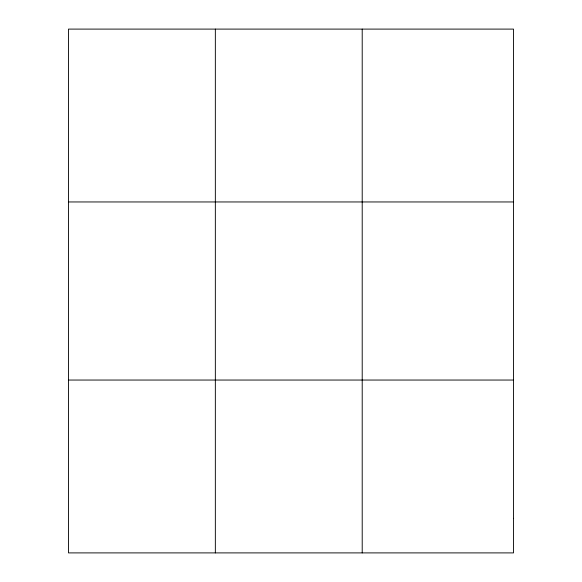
<?xml version="1.0" encoding="UTF-8"?>
<svg xmlns="http://www.w3.org/2000/svg" width="582" height="582" viewBox="0 0 582 582"><rect width="100%" height="100%" fill="white"/><g stroke="black" fill="none" stroke-linecap="round" stroke-linejoin="round"><path stroke-width="0.87" d="M215.347 552.9L215.347 29.1M362.208 552.9L362.208 29.1M68.48 201.954L513.52 201.954M68.48 380.046L513.52 380.046M513.52 518.329L513.52 552.9L68.48 552.9L68.48 29.1L513.52 29.1L513.52 518.329"/></g></svg>
